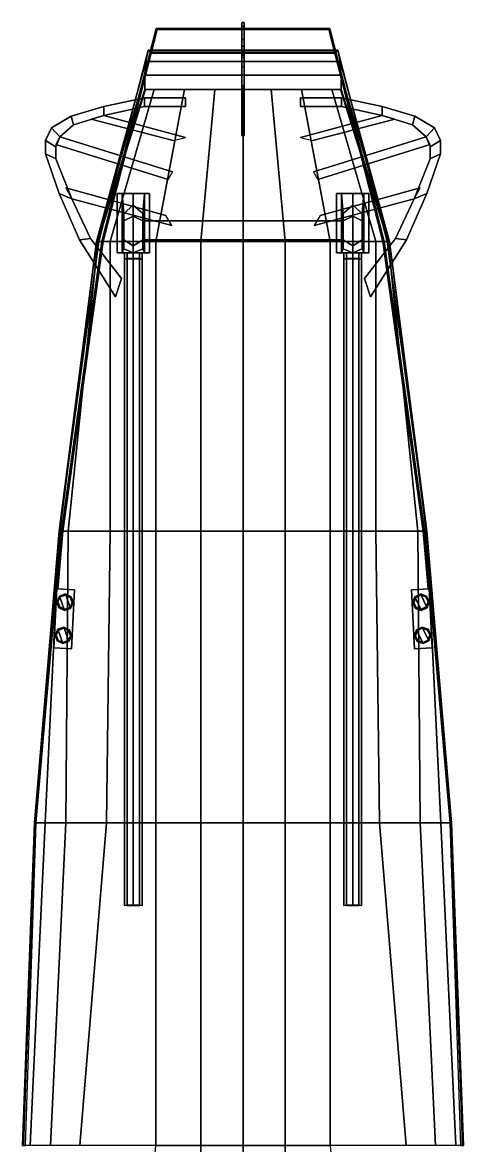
# Model space of a CAD drawing. Extents: x -4 to 4, y -37.4 to 37.8.
# Drawn here: x -3.72 to 3.72, y 18.83 to 37.79 of the extents above; entities that cross this region are included whole.
import ezdxf

# ---------------------------------------------------------------- set-up
doc = ezdxf.new("R2010")
doc.units = 0
doc.layers.get('0').update_dxf_attribs({"linetype": 'CONTINUOUS'})

msp = doc.modelspace()

# ---------------------------------------------------------------- linework, layer by layer
for points in [[(0.02, 37.73, -1.42), (-0.02, 37.73, -1.42), (-0.02, 37.79, -1.29), (0.02, 37.79, -1.29)], [(0.02, 37.79, -1.29), (-0.02, 37.79, -1.29), (-0.02, 37.67, -0.76), (0.02, 37.67, -0.76)], [(-0.02, 36.72, -0.61), (-0.02, 37.67, -0.76), (-0.02, 37.79, -1.29), (-0.02, 36.19, -0.68)], [(-0.02, 36.19, -0.68), (-0.02, 37.79, -1.29), (-0.02, 37.73, -1.42), (-0.02, 35.96, -0.9)], [(0.02, 37.67, -0.76), (0.02, 36.72, -0.61), (0.02, 36.19, -0.68), (0.02, 37.79, -1.29)], [(0.02, 37.79, -1.29), (0.02, 36.19, -0.68), (0.02, 35.96, -0.9), (0.02, 37.73, -1.42)], [(-1.463, 37.69, 2.37), (-1.565, 37.29, 1.71), (-2.38, 34.09, 1.71), (-2.38, 34.09, 2.37)], [(-1.448, 37.67, 2.37), (-1.463, 37.69, 2.37), (-2.38, 34.09, 2.37), (-2.36, 34.09, 2.37)], [(-1.55, 37.27, 1.71), (-1.448, 37.67, 2.37), (-2.36, 34.09, 2.37), (-2.36, 34.09, 1.71)], [(1.463, 37.69, 2.37), (1.565, 37.29, 1.71), (-1.565, 37.29, 1.71), (-1.463, 37.69, 2.37)], [(1.55, 37.27, 1.71), (1.448, 37.67, 2.37), (-1.448, 37.67, 2.37), (-1.55, 37.27, 1.71)], [(1.448, 37.67, 2.37), (1.463, 37.69, 2.37), (-1.463, 37.69, 2.37), (-1.448, 37.67, 2.37)], [(0.02, 37.5, -1.76), (-0.02, 37.5, -1.76), (-0.02, 37.73, -1.42), (0.02, 37.73, -1.42)], [(-0.02, 35.96, -0.9), (-0.02, 37.73, -1.42), (-0.02, 37.5, -1.76), (-0.02, 35.88, -1.16)], [(0.02, 37.67, -0.76), (-0.02, 37.67, -0.76), (-0.02, 37.39, -0.26), (0.02, 37.39, -0.26)], [(-0.02, 37.24, -0.1), (-0.02, 37.39, -0.26), (-0.02, 37.67, -0.76), (-0.02, 36.72, -0.61)], [(0.02, 37.73, -1.42), (0.02, 35.96, -0.9), (0.02, 35.88, -1.16), (0.02, 37.5, -1.76)], [(0.02, 37.39, -0.26), (0.02, 37.24, -0.1), (0.02, 36.72, -0.61), (0.02, 37.67, -0.76)], [(2.38, 34.09, 2.37), (1.463, 37.69, 2.37), (1.448, 37.67, 2.37), (2.36, 34.09, 2.37)], [(2.36, 34.09, 2.37), (1.448, 37.67, 2.37), (1.55, 37.27, 1.71), (2.36, 34.09, 1.71)], [(2.38, 34.09, 1.71), (1.565, 37.29, 1.71), (1.463, 37.69, 2.37), (2.38, 34.09, 2.37)], [(0.02, 37.26, -1.92), (-0.02, 37.26, -1.92), (-0.02, 37.5, -1.76), (0.02, 37.5, -1.76)], [(-0.02, 35.88, -1.16), (-0.02, 37.5, -1.76), (-0.02, 37.26, -1.92), (-0.02, 35.88, -1.35)], [(0.02, 37.39, -0.26), (-0.02, 37.39, -0.26), (-0.02, 37.24, -0.1), (0.02, 37.24, -0.1)], [(0.02, 37.5, -1.76), (0.02, 35.88, -1.16), (0.02, 35.88, -1.35), (0.02, 37.26, -1.92)], [(-1.6, 37.325, 1.65), (-1.64, 37.13, 1.22), (-2.47, 34.09, 1.22), (-2.43, 34.09, 1.65)], [(-1.565, 37.29, 1.71), (-1.6, 37.325, 1.65), (-2.43, 34.09, 1.65), (-2.38, 34.09, 1.71)], [(1.64, 37.13, 1.22), (-1.64, 37.13, 1.22), (-1.6, 37.325, 1.65), (1.6, 37.325, 1.65)], [(1.6, 37.325, 1.65), (-1.6, 37.325, 1.65), (-1.565, 37.29, 1.71), (1.565, 37.29, 1.71)], [(0.02, 36.68, -2.11), (-0.02, 36.68, -2.11), (-0.02, 37.26, -1.92), (0.02, 37.26, -1.92)], [(-0.02, 35.88, -1.35), (-0.02, 37.26, -1.92), (-0.02, 36.68, -2.11), (-0.02, 36.02, -1.85)], [(0.02, 37.24, -0.1), (-0.02, 37.24, -0.1), (-0.02, 37.2), (0.02, 37.2)], [(-0.02, 37.2), (-0.02, 37.24, -0.1), (-0.02, 36.72, -0.61), (-0.02, 36.72)], [(-0.02, 37.04, 0.36), (-0.02, 37.2), (-0.02, 36.72), (-0.02, 36.72, 0.36)], [(0.02, 37.2), (-0.02, 37.2), (-0.02, 37.04, 0.36), (0.02, 37.04, 0.36)], [(0.02, 37.26, -1.92), (0.02, 35.88, -1.35), (0.02, 36.02, -1.85), (0.02, 36.68, -2.11)], [(0.02, 37.24, -0.1), (0.02, 37.2), (0.02, 36.72), (0.02, 36.72, -0.61)], [(0.02, 37.2), (0.02, 37.04, 0.36), (0.02, 36.72, 0.36), (0.02, 36.72)], [(2.43, 34.09, 1.65), (1.6, 37.325, 1.65), (1.565, 37.29, 1.71), (2.38, 34.09, 1.71)], [(2.47, 34.09, 1.22), (1.64, 37.13, 1.22), (1.6, 37.325, 1.65), (2.43, 34.09, 1.65)], [(-1.64, 37.13, 1.22), (-1.655, 36.9, 0.61), (-2.47, 34.09, 0.61), (-2.47, 34.09, 1.22)], [(1.655, 36.9, 0.61), (-1.655, 36.9, 0.61), (-1.64, 37.13, 1.22), (1.64, 37.13, 1.22)], [(0.02, 37.04, 0.36), (-0.02, 37.04, 0.36), (-0.02, 36.72, 0.36), (0.02, 36.72, 0.36)], [(2.47, 34.09, 0.61), (1.655, 36.9, 0.61), (1.64, 37.13, 1.22), (2.47, 34.09, 1.22)], [(-1.655, 36.9, 0.61), (-1.655, 36.66), (-2.47, 34.09), (-2.47, 34.09, 0.61)], [(1.655, 36.66), (-1.655, 36.66), (-1.655, 36.9, 0.61), (1.655, 36.9, 0.61)], [(2.47, 34.09), (1.655, 36.66), (1.655, 36.9, 0.61), (2.47, 34.09, 0.61)], [(-1.655, 36.66), (-1.642, 36.66, -0.235), (-2.45, 34.09, -0.35), (-2.47, 34.09)], [(-1.642, 36.66, -0.235), (-1.501, 36.66, -0.389), (-2.24, 34.09, -0.58), (-2.45, 34.09, -0.35)], [(-1.501, 36.66, -0.389), (-0.985, 36.66, -0.503), (-1.47, 34.09, -0.75), (-2.24, 34.09, -0.58)], [(1.642, 36.66, -0.235), (-1.642, 36.66, -0.235), (-1.655, 36.66), (1.655, 36.66)], [(1.501, 36.66, -0.389), (-1.501, 36.66, -0.389), (-1.642, 36.66, -0.234), (1.642, 36.66, -0.235)], [(0.985, 36.66, -0.503), (-0.985, 36.66, -0.503), (-1.501, 36.66, -0.389), (1.501, 36.66, -0.389)], [(-0.985, 36.66, -0.503), (-0.476, 36.66, -0.57), (-0.71, 34.09, -0.85), (-1.47, 34.09, -0.75)], [(0.476, 36.66, -0.57), (-0.476, 36.66, -0.57), (-0.985, 36.66, -0.502), (0.985, 36.66, -0.503)], [(-0.476, 36.66, -0.57), (0, 36.66, -0.59), (0, 34.09, -0.88), (-0.71, 34.09, -0.85)], [(0, 36.66, -0.59), (0, 36.66, -0.59), (-0.476, 36.66, -0.57), (0.476, 36.66, -0.57)], [(0.02, 36.72, 0.36), (-0.02, 36.72, 0.36), (-0.02, 36.72), (0.02, 36.72)], [(0.02, 36.72), (-0.02, 36.72), (-0.02, 36.72, -0.61), (0.02, 36.72, -0.61)], [(0.02, 36.72, -0.61), (-0.02, 36.72, -0.61), (-0.02, 36.19, -0.68), (0.02, 36.19, -0.68)], [(0.02, 36.41, -2.11), (-0.02, 36.41, -2.11), (-0.02, 36.68, -2.11), (0.02, 36.68, -2.11)], [(-0.02, 36.02, -1.85), (-0.02, 36.68, -2.11), (-0.02, 36.41, -2.11), (-0.02, 36.18, -2.04)], [(0, 34.09, -0.88), (0, 36.66, -0.59), (0.476, 36.66, -0.57), (0.71, 34.09, -0.85)], [(0.02, 36.68, -2.11), (0.02, 36.02, -1.85), (0.02, 36.18, -2.04), (0.02, 36.41, -2.11)], [(0.71, 34.09, -0.85), (0.476, 36.66, -0.57), (0.985, 36.66, -0.503), (1.47, 34.09, -0.75)], [(1.47, 34.09, -0.75), (0.985, 36.66, -0.503), (1.501, 36.66, -0.389), (2.24, 34.09, -0.58)], [(2.24, 34.09, -0.58), (1.501, 36.66, -0.389), (1.642, 36.66, -0.235), (2.45, 34.09, -0.35)], [(2.45, 34.09, -0.35), (1.642, 36.66, -0.235), (1.655, 36.66), (2.47, 34.09)], [(-1.66, 36.52, 0.41), (-2.35, 36.37, 0.41), (-2.35, 36.37, 0.58), (-1.66, 36.52, 0.58)], [(-1.66, 36.37, 0.41), (-2.35, 36.22, 0.41), (-2.35, 36.37, 0.41), (-1.66, 36.52, 0.41)], [(-2.35, 36.37, 0.58), (-2.35, 36.22, 0.58), (-1.66, 36.37, 0.58), (-1.66, 36.52, 0.58)], [(-1.66, 36.52, 0.58), (-1.66, 36.37, 0.58), (-0.97, 36.37, 0.58), (-0.97, 36.52, 0.58)], [(-0.97, 36.37, 0.41), (-1.66, 36.37, 0.41), (-1.66, 36.52, 0.41), (-0.97, 36.52, 0.41)], [(-0.97, 36.52, 0.41), (-1.66, 36.52, 0.41), (-1.66, 36.52, 0.58), (-0.97, 36.52, 0.58)], [(0.02, 36.18, -2.04), (-0.02, 36.18, -2.04), (-0.02, 36.41, -2.11), (0.02, 36.41, -2.11)], [(0.97, 36.52, 0.58), (1.66, 36.52, 0.58), (1.66, 36.52, 0.41), (0.97, 36.52, 0.41)], [(0.97, 36.37, 0.58), (1.66, 36.37, 0.58), (1.66, 36.52, 0.58), (0.97, 36.52, 0.58)], [(1.66, 36.52, 0.41), (1.66, 36.37, 0.41), (0.97, 36.37, 0.41), (0.97, 36.52, 0.41)], [(2.35, 36.37, 0.41), (2.35, 36.22, 0.41), (1.66, 36.37, 0.41), (1.66, 36.52, 0.41)], [(1.66, 36.37, 0.58), (2.35, 36.22, 0.58), (2.35, 36.37, 0.58), (1.66, 36.52, 0.58)], [(1.66, 36.52, 0.58), (2.35, 36.37, 0.58), (2.35, 36.37, 0.41), (1.66, 36.52, 0.41)], [(-2.9, 36.21, 0.58), (-2.86, 36.06, 0.58), (-2.35, 36.22, 0.58), (-2.35, 36.37, 0.58)], [(-2.35, 36.22, 0.41), (-2.86, 36.06, 0.41), (-2.9, 36.21, 0.41), (-2.35, 36.37, 0.41)], [(-2.35, 36.37, 0.41), (-2.9, 36.21, 0.41), (-2.9, 36.21, 0.58), (-2.35, 36.37, 0.58)], [(-2.35, 36.22, 0.58), (-2.86, 36.06, 0.58), (-2.86, 36.06, 0.41), (-2.35, 36.22, 0.41)], [(-2.35, 36.22, 0.56), (-2.56, 36.16, 0.56), (-1.18, 35.8, 1.22), (-0.97, 35.85, 1.22)], [(-1.66, 36.37, 0.58), (-2.35, 36.22, 0.58), (-2.35, 36.22, 0.41), (-1.66, 36.37, 0.41)], [(-2.35, 36.22, 0.43), (-2.35, 36.22, 0.56), (-0.97, 35.85, 1.22), (-0.97, 35.85, 1.11)], [(-0.97, 36.37, 0.58), (-1.66, 36.37, 0.58), (-1.66, 36.37, 0.41), (-0.97, 36.37, 0.41)], [(0.97, 36.37, 0.41), (1.66, 36.37, 0.41), (1.66, 36.37, 0.58), (0.97, 36.37, 0.58)], [(1.18, 35.8, 1.22), (2.56, 36.16, 0.56), (2.35, 36.22, 0.56), (0.97, 35.85, 1.22)], [(0.97, 35.85, 1.22), (2.35, 36.22, 0.56), (2.35, 36.22, 0.43), (0.97, 35.85, 1.11)], [(1.66, 36.37, 0.41), (2.35, 36.22, 0.41), (2.35, 36.22, 0.58), (1.66, 36.37, 0.58)], [(2.35, 36.37, 0.58), (2.9, 36.21, 0.58), (2.9, 36.21, 0.41), (2.35, 36.37, 0.41)], [(2.35, 36.22, 0.58), (2.86, 36.06, 0.58), (2.9, 36.21, 0.58), (2.35, 36.37, 0.58)], [(2.9, 36.21, 0.41), (2.86, 36.06, 0.41), (2.35, 36.22, 0.41), (2.35, 36.37, 0.41)], [(2.35, 36.22, 0.41), (2.86, 36.06, 0.41), (2.86, 36.06, 0.58), (2.35, 36.22, 0.58)], [(-3.23, 36.01, 0.58), (-3.09, 35.86, 0.58), (-2.86, 36.06, 0.58), (-2.9, 36.21, 0.58)], [(-2.86, 36.06, 0.41), (-3.09, 35.86, 0.41), (-3.23, 36.01, 0.41), (-2.9, 36.21, 0.41)], [(-2.9, 36.21, 0.41), (-3.23, 36.01, 0.41), (-3.23, 36.01, 0.58), (-2.9, 36.21, 0.58)], [(-2.86, 36.06, 0.58), (-3.09, 35.86, 0.58), (-3.09, 35.86, 0.41), (-2.86, 36.06, 0.41)], [(-2.56, 36.16, 0.56), (-2.56, 36.16, 0.43), (-1.18, 35.8, 1.11), (-1.18, 35.8, 1.22)], [(0.02, 36.19, -0.68), (-0.02, 36.19, -0.68), (-0.02, 35.96, -0.9), (0.02, 35.96, -0.9)], [(0.02, 36.02, -1.85), (-0.02, 36.02, -1.85), (-0.02, 36.18, -2.04), (0.02, 36.18, -2.04)], [(1.18, 35.8, 1.11), (2.56, 36.16, 0.43), (2.56, 36.16, 0.56), (1.18, 35.8, 1.22)], [(2.86, 36.06, 0.58), (3.09, 35.86, 0.58), (3.23, 36.01, 0.58), (2.9, 36.21, 0.58)], [(3.23, 36.01, 0.41), (3.09, 35.86, 0.41), (2.86, 36.06, 0.41), (2.9, 36.21, 0.41)], [(2.86, 36.06, 0.41), (3.09, 35.86, 0.41), (3.09, 35.86, 0.58), (2.86, 36.06, 0.58)], [(2.9, 36.21, 0.58), (3.23, 36.01, 0.58), (3.23, 36.01, 0.41), (2.9, 36.21, 0.41)], [(-3.09, 35.86, 0.41), (-3.16, 35.69, 0.41), (-3.33, 35.8, 0.41), (-3.23, 36.01, 0.41)], [(-3.33, 35.8, 0.58), (-3.16, 35.69, 0.58), (-3.09, 35.86, 0.58), (-3.23, 36.01, 0.58)], [(-3.23, 36.01, 0.41), (-3.33, 35.8, 0.41), (-3.33, 35.8, 0.58), (-3.23, 36.01, 0.58)], [(-3.09, 35.86, 0.58), (-3.16, 35.69, 0.58), (-3.16, 35.69, 0.41), (-3.09, 35.86, 0.41)], [(-3.16, 35.73, 0.56), (-1.26, 35.14, 1.59), (-1.19, 35.27, 1.59), (-3.09, 35.86, 0.56)], [(-3.09, 35.86, 0.56), (-1.19, 35.27, 1.59), (-1.19, 35.27, 1.48), (-3.09, 35.86, 0.43)], [(0.02, 35.88, -1.35), (-0.02, 35.88, -1.35), (-0.02, 36.02, -1.85), (0.02, 36.02, -1.85)], [(0.02, 35.96, -0.9), (-0.02, 35.96, -0.9), (-0.02, 35.88, -1.16), (0.02, 35.88, -1.16)], [(0.02, 35.88, -1.16), (-0.02, 35.88, -1.16), (-0.02, 35.88, -1.35), (0.02, 35.88, -1.35)], [(1.26, 35.14, 1.59), (3.16, 35.73, 0.56), (3.09, 35.86, 0.56), (1.19, 35.27, 1.59)], [(1.19, 35.27, 1.59), (3.09, 35.86, 0.56), (3.09, 35.86, 0.43), (1.19, 35.27, 1.48)], [(3.33, 35.8, 0.41), (3.16, 35.69, 0.41), (3.09, 35.86, 0.41), (3.23, 36.01, 0.41)], [(3.09, 35.86, 0.58), (3.16, 35.69, 0.58), (3.33, 35.8, 0.58), (3.23, 36.01, 0.58)], [(3.09, 35.86, 0.41), (3.16, 35.69, 0.41), (3.16, 35.69, 0.58), (3.09, 35.86, 0.58)], [(3.23, 36.01, 0.58), (3.33, 35.8, 0.58), (3.33, 35.8, 0.41), (3.23, 36.01, 0.41)], [(-3.33, 35.8, 0.41), (-3.33, 35.57, 0.41), (-3.33, 35.57, 0.58), (-3.33, 35.8, 0.58)], [(-3.33, 35.57, 0.58), (-3.16, 35.49, 0.58), (-3.16, 35.69, 0.58), (-3.33, 35.8, 0.58)], [(-3.16, 35.69, 0.41), (-3.16, 35.49, 0.41), (-3.33, 35.57, 0.41), (-3.33, 35.8, 0.41)], [(-3.16, 35.73, 0.43), (-1.26, 35.14, 1.48), (-1.26, 35.14, 1.59), (-3.16, 35.73, 0.56)], [(-3.16, 35.69, 0.58), (-3.16, 35.49, 0.58), (-3.16, 35.49, 0.41), (-3.16, 35.69, 0.41)], [(1.26, 35.14, 1.48), (3.16, 35.73, 0.43), (3.16, 35.73, 0.56), (1.26, 35.14, 1.59)], [(3.16, 35.69, 0.58), (3.16, 35.49, 0.58), (3.33, 35.57, 0.58), (3.33, 35.8, 0.58)], [(3.33, 35.57, 0.41), (3.16, 35.49, 0.41), (3.16, 35.69, 0.41), (3.33, 35.8, 0.41)], [(3.16, 35.69, 0.41), (3.16, 35.49, 0.41), (3.16, 35.49, 0.58), (3.16, 35.69, 0.58)], [(3.33, 35.8, 0.58), (3.33, 35.57, 0.58), (3.33, 35.57, 0.41), (3.33, 35.8, 0.41)], [(-3.16, 35.49, 0.41), (-2.89, 34.81, 0.41), (-3.1, 34.9, 0.41), (-3.33, 35.57, 0.41)], [(-3.1, 34.9, 0.58), (-2.89, 34.81, 0.58), (-3.16, 35.49, 0.58), (-3.33, 35.57, 0.58)], [(-3.33, 35.57, 0.41), (-3.1, 34.9, 0.41), (-3.1, 34.9, 0.58), (-3.33, 35.57, 0.58)], [(-3.16, 35.49, 0.58), (-2.89, 34.81, 0.58), (-2.89, 34.81, 0.41), (-3.16, 35.49, 0.41)], [(3.1, 34.9, 0.41), (2.89, 34.81, 0.41), (3.16, 35.49, 0.41), (3.33, 35.57, 0.41)], [(3.16, 35.49, 0.58), (2.89, 34.81, 0.58), (3.1, 34.9, 0.58), (3.33, 35.57, 0.58)], [(3.16, 35.49, 0.41), (2.89, 34.81, 0.41), (2.89, 34.81, 0.58), (3.16, 35.49, 0.58)], [(3.33, 35.57, 0.58), (3.1, 34.9, 0.58), (3.1, 34.9, 0.41), (3.33, 35.57, 0.41)], [(-3.1, 34.9, 0.41), (-2.76, 34.12, 0.41), (-2.76, 34.12, 0.58), (-3.1, 34.9, 0.58)], [(-2.76, 34.12, 0.58), (-2.57, 34.14, 0.58), (-2.89, 34.81, 0.58), (-3.1, 34.9, 0.58)], [(-2.89, 34.81, 0.41), (-2.57, 34.14, 0.41), (-2.76, 34.12, 0.41), (-3.1, 34.9, 0.41)], [(-2.89, 34.81, 0.56), (-1.2, 34.36, 1.32), (-1.3, 34.53, 1.32), (-2.99, 35, 0.56)], [(-2.99, 35, 0.56), (-1.3, 34.53, 1.32), (-1.3, 34.53, 1.21), (-2.99, 35, 0.43)], [(-2.041, 34.9, -1.659), (-2.12, 34.9, -1.85), (-2.12, 33.9, -1.85), (-2.041, 33.9, -1.659)], [(-2.12, 34.9, -1.85), (-2.041, 34.9, -2.041), (-2.041, 33.9, -2.041), (-2.12, 33.9, -1.85)], [(-1.85, 34.9, -1.58), (-2.041, 34.9, -1.659), (-2.01, 34.567, -1.646), (-1.85, 34.707, -1.58)], [(-2.041, 34.9, -2.041), (-1.85, 34.9, -2.12), (-1.85, 33.9, -2.12), (-2.041, 33.9, -2.041)], [(-2.01, 34.567, -1.646), (-2.041, 34.9, -1.659), (-2.041, 33.9, -1.659), (-2.01, 33.971, -1.646)], [(-1.659, 34.9, -1.659), (-1.85, 34.9, -1.58), (-1.85, 34.707, -1.58), (-1.69, 34.567, -1.646)], [(-1.85, 34.9, -2.12), (-1.659, 34.9, -2.041), (-1.659, 33.9, -2.041), (-1.85, 33.9, -2.12)], [(-1.659, 34.9, -1.659), (-1.69, 34.567, -1.646), (-1.69, 33.971, -1.646), (-1.659, 33.9, -1.659)], [(-1.58, 34.9, -1.85), (-1.659, 34.9, -1.659), (-1.659, 33.9, -1.659), (-1.58, 33.9, -1.85)], [(-1.659, 34.9, -2.041), (-1.58, 34.9, -1.85), (-1.58, 33.9, -1.85), (-1.659, 33.9, -2.041)], [(1.2, 34.36, 1.32), (2.89, 34.81, 0.56), (2.99, 35, 0.56), (1.3, 34.53, 1.32)], [(1.3, 34.53, 1.32), (2.99, 35, 0.56), (2.99, 35, 0.43), (1.3, 34.53, 1.21)], [(1.659, 34.9, -1.659), (1.58, 34.9, -1.85), (1.58, 33.9, -1.85), (1.659, 33.9, -1.659)], [(1.58, 34.9, -1.85), (1.659, 34.9, -2.041), (1.659, 33.9, -2.041), (1.58, 33.9, -1.85)], [(1.69, 34.567, -1.646), (1.659, 34.9, -1.659), (1.659, 33.9, -1.659), (1.69, 33.971, -1.646)], [(1.659, 34.9, -2.041), (1.85, 34.9, -2.12), (1.85, 33.9, -2.12), (1.659, 33.9, -2.041)], [(1.85, 34.9, -1.58), (1.659, 34.9, -1.659), (1.69, 34.567, -1.646), (1.85, 34.707, -1.58)], [(1.85, 34.9, -2.12), (2.041, 34.9, -2.041), (2.041, 33.9, -2.041), (1.85, 33.9, -2.12)], [(2.041, 34.9, -1.659), (1.85, 34.9, -1.58), (1.85, 34.707, -1.58), (2.01, 34.567, -1.646)], [(2.041, 34.9, -1.659), (2.01, 34.567, -1.646), (2.01, 33.971, -1.646), (2.041, 33.9, -1.659)], [(2.12, 34.9, -1.85), (2.041, 34.9, -1.659), (2.041, 33.9, -1.659), (2.12, 33.9, -1.85)], [(2.041, 34.9, -2.041), (2.12, 34.9, -1.85), (2.12, 33.9, -1.85), (2.041, 33.9, -2.041)], [(2.89, 34.81, 0.58), (2.57, 34.14, 0.58), (2.76, 34.12, 0.58), (3.1, 34.9, 0.58)], [(2.76, 34.12, 0.41), (2.57, 34.14, 0.41), (2.89, 34.81, 0.41), (3.1, 34.9, 0.41)], [(3.1, 34.9, 0.58), (2.76, 34.12, 0.58), (2.76, 34.12, 0.41), (3.1, 34.9, 0.41)], [(-2.89, 34.81, 0.58), (-2.57, 34.14, 0.58), (-2.57, 34.14, 0.41), (-2.89, 34.81, 0.41)], [(-2.89, 34.81, 0.43), (-1.2, 34.36, 1.21), (-1.2, 34.36, 1.32), (-2.89, 34.81, 0.56)], [(-1.85, 34.52, -1.37), (-1.85, 34.707, -1.58), (-2.01, 34.567, -1.646), (-2.01, 34.44, -1.41)], [(-1.69, 34.44, -1.41), (-1.69, 34.567, -1.646), (-1.85, 34.707, -1.58), (-1.85, 34.52, -1.37)], [(1.2, 34.36, 1.21), (2.89, 34.81, 0.43), (2.89, 34.81, 0.56), (1.2, 34.36, 1.32)], [(1.85, 34.52, -1.37), (1.85, 34.707, -1.58), (1.69, 34.567, -1.646), (1.69, 34.44, -1.41)], [(2.01, 34.44, -1.41), (2.01, 34.567, -1.646), (1.85, 34.707, -1.58), (1.85, 34.52, -1.37)], [(2.89, 34.81, 0.41), (2.57, 34.14, 0.41), (2.57, 34.14, 0.58), (2.89, 34.81, 0.58)], [(-2.01, 33.971, -1.646), (-2.01, 34.12, -1.41), (-2.01, 34.44, -1.41), (-2.01, 34.567, -1.646)], [(-1.85, 34.52, -0.52), (-1.85, 34.52, -1.37), (-2.01, 34.44, -1.41), (-2.01, 34.44, -0.55)], [(-1.69, 34.44, -0.53), (-1.69, 34.44, -1.41), (-1.85, 34.52, -1.37), (-1.85, 34.52, -0.52)], [(-1.69, 34.12, -1.59), (-1.69, 33.971, -1.646), (-1.69, 34.567, -1.646), (-1.69, 34.44, -1.59)], [(-1.69, 34.44, -1.41), (-1.69, 34.44, -1.59), (-1.69, 34.567, -1.646), (-1.69, 34.44, -1.41)], [(1.69, 33.971, -1.646), (1.69, 34.12, -1.59), (1.69, 34.44, -1.59), (1.69, 34.567, -1.646)], [(1.69, 34.44, -1.59), (1.69, 34.44, -1.41), (1.69, 34.44, -1.41), (1.69, 34.567, -1.646)], [(1.85, 34.52, -0.52), (1.85, 34.52, -1.37), (1.69, 34.44, -1.41), (1.69, 34.44, -0.55)], [(2.01, 34.44, -0.53), (2.01, 34.44, -1.41), (1.85, 34.52, -1.37), (1.85, 34.52, -0.52)], [(2.01, 34.12, -1.41), (2.01, 33.971, -1.646), (2.01, 34.567, -1.646), (2.01, 34.44, -1.41)], [(-2.01, 34.12, -1.41), (-2.01, 34.12, -0.55), (-2.01, 34.44, -0.55), (-2.01, 34.44, -1.41)], [(-1.69, 34.12, -0.55), (-1.69, 34.12, -1.41), (-1.69, 34.44, -1.41), (-1.69, 34.44, -0.53)], [(0, 34.44, -0.32), (-1.69, 34.44, -1.41), (-1.69, 34.12, -1.41), (0, 34.12, -0.32)], [(0, 34.44, -0.5), (-1.69, 34.44, -1.59), (-1.69, 34.44, -1.41), (0, 34.44, -0.32)], [(0, 34.12, -0.5), (-1.69, 34.12, -1.59), (-1.69, 34.44, -1.59), (0, 34.44, -0.5)], [(0, 34.44, -0.5), (1.69, 34.44, -1.59), (1.69, 34.12, -1.59), (0, 34.12, -0.5)], [(0, 34.12, -0.32), (1.69, 34.12, -1.41), (1.69, 34.44, -1.41), (0, 34.44, -0.32)], [(0, 34.44, -0.32), (1.69, 34.44, -1.41), (1.69, 34.44, -1.59), (0, 34.44, -0.5)], [(1.69, 34.12, -1.41), (1.69, 34.12, -0.55), (1.69, 34.44, -0.55), (1.69, 34.44, -1.41)], [(2.01, 34.12, -0.55), (2.01, 34.12, -1.41), (2.01, 34.44, -1.41), (2.01, 34.44, -0.53)], [(-2.57, 34.14, 0.41), (-2.05, 33.47, 0.41), (-2.15, 33.16, 0.41), (-2.76, 34.12, 0.41)], [(-2.15, 33.16, 0.58), (-2.05, 33.47, 0.58), (-2.57, 34.14, 0.58), (-2.76, 34.12, 0.58)], [(-2.57, 34.14, 0.58), (-2.05, 33.47, 0.58), (-2.05, 33.47, 0.41), (-2.57, 34.14, 0.41)], [(2.57, 34.14, 0.41), (2.05, 33.47, 0.41), (2.05, 33.47, 0.58), (2.57, 34.14, 0.58)], [(2.15, 33.16, 0.41), (2.05, 33.47, 0.41), (2.57, 34.14, 0.41), (2.76, 34.12, 0.41)], [(2.57, 34.14, 0.58), (2.05, 33.47, 0.58), (2.15, 33.16, 0.58), (2.76, 34.12, 0.58)], [(-2.47, 34.09, 0.61), (-3.09, 29.2, 0.61), (-3.1, 29.2, 1.22), (-2.47, 34.09, 1.22)], [(-2.47, 34.09), (-3.1, 29.2), (-3.09, 29.2, 0.61), (-2.47, 34.09, 0.61)], [(-2.47, 34.09, 1.22), (-3.1, 29.2, 1.22), (-3.1, 29.2, 1.65), (-2.43, 34.09, 1.65)], [(-2.43, 34.09, 1.65), (-3.1, 29.2, 1.65), (-3.06, 29.2, 1.71), (-2.38, 34.09, 1.71)], [(-2.45, 34.09, -0.35), (-2.95, 29.2, -0.59), (-3.1, 29.2), (-2.47, 34.09)], [(-2.38, 34.09, 2.37), (-2.38, 34.09, 1.71), (-3.06, 29.2, 1.71), (-3.06, 29.2, 2.37)], [(-2.36, 34.09, 2.37), (-2.38, 34.09, 2.37), (-3.06, 29.2, 2.37), (-3.04, 29.2, 2.37)], [(-2.36, 34.09, 1.71), (-2.36, 34.09, 2.37), (-3.04, 29.2, 2.37), (-3.04, 29.2, 1.71)], [(-2.24, 34.09, -0.58), (-2.24, 29.2, -0.97), (-2.95, 29.2, -0.59), (-2.45, 34.09, -0.35)], [(-2.76, 34.12, 0.41), (-2.15, 33.16, 0.41), (-2.15, 33.16, 0.58), (-2.76, 34.12, 0.58)], [(-1.47, 34.09, -0.75), (-1.47, 29.2, -1.19), (-2.24, 29.2, -0.97), (-2.24, 34.09, -0.58)], [(-1.85, 33.9, -1.58), (-2.01, 33.971, -1.646), (-2.041, 33.9, -1.659), (-1.85, 33.9, -1.58)], [(-2.01, 34.12, -0.55), (-2.01, 34.12, -1.41), (-1.85, 34.02, -1.37), (-1.85, 34.02, -0.55)], [(-2.01, 34.12, -1.41), (-2.01, 33.971, -1.646), (-1.85, 33.9, -1.58), (-1.85, 34.02, -1.37)], [(-1.85, 34.02, -0.55), (-1.85, 34.02, -1.37), (-1.69, 34.12, -1.41), (-1.69, 34.12, -0.55)], [(-1.85, 34.02, -1.37), (-1.85, 33.9, -1.58), (-1.69, 33.971, -1.646), (-1.69, 34.12, -1.41)], [(-1.69, 33.971, -1.646), (-1.85, 33.9, -1.58), (-1.85, 33.9, -1.58), (-1.659, 33.9, -1.659)], [(-1.69, 34.12, -1.41), (-1.69, 33.971, -1.646), (-1.69, 34.12, -1.59), (-1.69, 34.12, -1.41)], [(0, 34.12, -0.32), (-1.69, 34.12, -1.41), (-1.69, 34.12, -1.59), (0, 34.12, -0.5)], [(-0.71, 34.09, -0.85), (-0.71, 29.2, -1.32), (-1.47, 29.2, -1.19), (-1.47, 34.09, -0.75)], [(0, 34.09, -0.88), (0, 29.2, -1.43), (-0.71, 29.2, -1.32), (-0.71, 34.09, -0.85)], [(0, 34.12, -0.5), (1.69, 34.12, -1.59), (1.69, 34.12, -1.41), (0, 34.12, -0.32)], [(0.71, 29.2, -1.32), (0, 29.2, -1.43), (0, 34.09, -0.88), (0.71, 34.09, -0.85)], [(1.47, 29.2, -1.19), (0.71, 29.2, -1.32), (0.71, 34.09, -0.85), (1.47, 34.09, -0.75)], [(2.24, 29.2, -0.97), (1.47, 29.2, -1.19), (1.47, 34.09, -0.75), (2.24, 34.09, -0.58)], [(1.85, 33.9, -1.58), (1.69, 33.971, -1.646), (1.659, 33.9, -1.659), (1.85, 33.9, -1.58)], [(1.69, 33.971, -1.646), (1.69, 34.12, -1.41), (1.69, 34.12, -1.41), (1.69, 34.12, -1.59)], [(1.69, 34.12, -0.55), (1.69, 34.12, -1.41), (1.85, 34.02, -1.37), (1.85, 34.02, -0.55)], [(1.69, 34.12, -1.41), (1.69, 33.971, -1.646), (1.85, 33.9, -1.58), (1.85, 34.02, -1.37)], [(1.85, 34.02, -1.37), (1.85, 33.9, -1.58), (2.01, 33.971, -1.646), (2.01, 34.12, -1.41)], [(1.85, 34.02, -0.55), (1.85, 34.02, -1.37), (2.01, 34.12, -1.41), (2.01, 34.12, -0.55)], [(2.01, 33.971, -1.646), (1.85, 33.9, -1.58), (1.85, 33.9, -1.58), (2.041, 33.9, -1.659)], [(2.76, 34.12, 0.58), (2.15, 33.16, 0.58), (2.15, 33.16, 0.41), (2.76, 34.12, 0.41)], [(2.95, 29.2, -0.59), (2.24, 29.2, -0.97), (2.24, 34.09, -0.58), (2.45, 34.09, -0.35)], [(3.06, 29.2, 2.37), (2.38, 34.09, 2.37), (2.36, 34.09, 2.37), (3.04, 29.2, 2.37)], [(3.04, 29.2, 2.37), (2.36, 34.09, 2.37), (2.36, 34.09, 1.71), (3.04, 29.2, 1.71)], [(3.06, 29.2, 1.71), (3.1, 29.2, 1.65), (2.43, 34.09, 1.65), (2.38, 34.09, 1.71)], [(3.06, 29.2, 1.71), (2.38, 34.09, 1.71), (2.38, 34.09, 2.37), (3.06, 29.2, 2.37)], [(3.1, 29.2, 1.65), (3.1, 29.2, 1.22), (2.47, 34.09, 1.22), (2.43, 34.09, 1.65)], [(3.1, 29.2), (2.95, 29.2, -0.59), (2.45, 34.09, -0.35), (2.47, 34.09)], [(3.1, 29.2, 1.22), (3.09, 29.2, 0.61), (2.47, 34.09, 0.61), (2.47, 34.09, 1.22)], [(3.09, 29.2, 0.61), (3.1, 29.2), (2.47, 34.09), (2.47, 34.09, 0.61)], [(-2.041, 33.9, -1.659), (-2.12, 33.9, -1.85), (-2, 33.9, -1.85), (-1.956, 33.9, -1.744)], [(-2.12, 33.9, -1.85), (-2.041, 33.9, -2.041), (-1.956, 33.9, -1.956), (-2, 33.9, -1.85)], [(-1.85, 33.9, -1.58), (-2.041, 33.9, -1.659), (-1.956, 33.9, -1.744), (-1.85, 33.9, -1.7)], [(-2.041, 33.9, -2.041), (-1.85, 33.9, -2.12), (-1.85, 33.9, -2), (-1.956, 33.9, -1.956)], [(-1.956, 33.9, -1.744), (-2, 33.9, -1.85), (-2, 33.8, -1.85), (-1.956, 33.803, -1.744)], [(-2, 33.9, -1.85), (-1.956, 33.9, -1.956), (-1.956, 33.797, -1.956), (-2, 33.8, -1.85)], [(-1.956, 33.803, -1.744), (-2, 33.8, -1.85), (-2, 22.885, -1.278), (-1.956, 22.891, -1.172)], [(-2, 33.8, -1.85), (-1.956, 33.797, -1.956), (-1.956, 22.879, -1.384), (-2, 22.885, -1.278)], [(-1.85, 33.9, -1.7), (-1.956, 33.9, -1.744), (-1.956, 33.803, -1.744), (-1.85, 33.804, -1.7)], [(-1.956, 33.9, -1.956), (-1.85, 33.9, -2), (-1.85, 33.796, -2), (-1.956, 33.797, -1.956)], [(-1.85, 33.804, -1.7), (-1.956, 33.803, -1.744), (-1.956, 22.891, -1.172), (-1.85, 22.893, -1.128)], [(-1.956, 33.797, -1.956), (-1.85, 33.796, -2), (-1.85, 22.877, -1.428), (-1.956, 22.879, -1.384)], [(-1.744, 33.9, -1.744), (-1.85, 33.9, -1.7), (-1.85, 33.804, -1.7), (-1.744, 33.803, -1.744)], [(-1.85, 33.9, -2), (-1.744, 33.9, -1.956), (-1.744, 33.797, -1.956), (-1.85, 33.796, -2)], [(-1.85, 33.9, -2.12), (-1.659, 33.9, -2.041), (-1.744, 33.9, -1.956), (-1.85, 33.9, -2)], [(-1.659, 33.9, -1.659), (-1.85, 33.9, -1.58), (-1.85, 33.9, -1.7), (-1.744, 33.9, -1.744)], [(-1.744, 33.803, -1.744), (-1.85, 33.804, -1.7), (-1.85, 22.893, -1.128), (-1.744, 22.891, -1.172)], [(-1.85, 33.796, -2), (-1.744, 33.797, -1.956), (-1.744, 22.879, -1.384), (-1.85, 22.877, -1.428)], [(-1.7, 33.9, -1.85), (-1.744, 33.9, -1.744), (-1.744, 33.803, -1.744), (-1.7, 33.8, -1.85)], [(-1.744, 33.9, -1.956), (-1.7, 33.9, -1.85), (-1.7, 33.8, -1.85), (-1.744, 33.797, -1.956)], [(-1.659, 33.9, -2.041), (-1.58, 33.9, -1.85), (-1.7, 33.9, -1.85), (-1.744, 33.9, -1.956)], [(-1.58, 33.9, -1.85), (-1.659, 33.9, -1.659), (-1.744, 33.9, -1.744), (-1.7, 33.9, -1.85)], [(-1.7, 33.8, -1.85), (-1.744, 33.803, -1.744), (-1.744, 22.891, -1.172), (-1.7, 22.885, -1.278)], [(-1.744, 33.797, -1.956), (-1.7, 33.8, -1.85), (-1.7, 22.885, -1.278), (-1.744, 22.879, -1.384)], [(1.659, 33.9, -1.659), (1.58, 33.9, -1.85), (1.7, 33.9, -1.85), (1.744, 33.9, -1.744)], [(1.58, 33.9, -1.85), (1.659, 33.9, -2.041), (1.744, 33.9, -1.956), (1.7, 33.9, -1.85)], [(1.85, 33.9, -1.58), (1.659, 33.9, -1.659), (1.744, 33.9, -1.744), (1.85, 33.9, -1.7)], [(1.659, 33.9, -2.041), (1.85, 33.9, -2.12), (1.85, 33.9, -2), (1.744, 33.9, -1.956)], [(1.744, 33.9, -1.744), (1.7, 33.9, -1.85), (1.7, 33.8, -1.85), (1.744, 33.803, -1.744)], [(1.7, 33.9, -1.85), (1.744, 33.9, -1.956), (1.744, 33.797, -1.956), (1.7, 33.8, -1.85)], [(1.744, 33.803, -1.744), (1.7, 33.8, -1.85), (1.7, 22.885, -1.278), (1.744, 22.891, -1.172)], [(1.7, 33.8, -1.85), (1.744, 33.797, -1.956), (1.744, 22.879, -1.384), (1.7, 22.885, -1.278)], [(1.85, 33.9, -1.7), (1.744, 33.9, -1.744), (1.744, 33.803, -1.744), (1.85, 33.804, -1.7)], [(1.744, 33.9, -1.956), (1.85, 33.9, -2), (1.85, 33.796, -2), (1.744, 33.797, -1.956)], [(1.85, 33.804, -1.7), (1.744, 33.803, -1.744), (1.744, 22.891, -1.172), (1.85, 22.893, -1.128)], [(1.744, 33.797, -1.956), (1.85, 33.796, -2), (1.85, 22.877, -1.428), (1.744, 22.879, -1.384)], [(1.956, 33.9, -1.744), (1.85, 33.9, -1.7), (1.85, 33.804, -1.7), (1.956, 33.803, -1.744)], [(1.85, 33.9, -2), (1.956, 33.9, -1.956), (1.956, 33.797, -1.956), (1.85, 33.796, -2)], [(1.85, 33.9, -2.12), (2.041, 33.9, -2.041), (1.956, 33.9, -1.956), (1.85, 33.9, -2)], [(2.041, 33.9, -1.659), (1.85, 33.9, -1.58), (1.85, 33.9, -1.7), (1.956, 33.9, -1.744)], [(1.956, 33.803, -1.744), (1.85, 33.804, -1.7), (1.85, 22.893, -1.128), (1.956, 22.891, -1.172)], [(1.85, 33.796, -2), (1.956, 33.797, -1.956), (1.956, 22.879, -1.384), (1.85, 22.877, -1.428)], [(2, 33.9, -1.85), (1.956, 33.9, -1.744), (1.956, 33.803, -1.744), (2, 33.8, -1.85)], [(1.956, 33.9, -1.956), (2, 33.9, -1.85), (2, 33.8, -1.85), (1.956, 33.797, -1.956)], [(2.041, 33.9, -2.041), (2.12, 33.9, -1.85), (2, 33.9, -1.85), (1.956, 33.9, -1.956)], [(2.12, 33.9, -1.85), (2.041, 33.9, -1.659), (1.956, 33.9, -1.744), (2, 33.9, -1.85)], [(2, 33.8, -1.85), (1.956, 33.803, -1.744), (1.956, 22.891, -1.172), (2, 22.885, -1.278)], [(1.956, 33.797, -1.956), (2, 33.8, -1.85), (2, 22.885, -1.278), (1.956, 22.879, -1.384)], [(-3.1, 29.2, 1.65), (-3.1, 29.2, 1.22), (-3.52, 24.28, 1.22), (-3.52, 24.28, 1.65)], [(-3.06, 29.2, 1.71), (-3.1, 29.2, 1.65), (-3.52, 24.28, 1.65), (-3.49, 24.28, 1.71)], [(-3.1, 29.2, 1.22), (-3.09, 29.2, 0.61), (-3.51, 24.28, 0.61), (-3.52, 24.28, 1.22)], [(-3.09, 29.2, 0.61), (-3.1, 29.2), (-3.5, 24.28), (-3.51, 24.28, 0.61)], [(-3.1, 29.2), (-3.1, 29.2), (-3.34, 24.28, -0.61), (-3.5, 24.28)], [(-3.1, 29.2), (-2.95, 29.2, -0.59), (-2.99, 24.28, -0.97), (-3.34, 24.28, -0.61)], [(-3.06, 29.2, 2.37), (-3.06, 29.2, 1.71), (-3.145, 28.23, 1.71), (-3.111, 28.62, 2.37)], [(-3.04, 29.2, 1.71), (-3.04, 29.2, 2.37), (-3.091, 28.62, 2.37), (-3.125, 28.23, 1.71)], [(-3.04, 29.2, 2.37), (-3.06, 29.2, 2.37), (-3.111, 28.62, 2.37), (-3.091, 28.62, 2.37)], [(-2.95, 29.2, -0.59), (-2.24, 29.2, -0.97), (-2.3, 24.28, -1.36), (-2.99, 24.28, -0.97)], [(-2.24, 29.2, -0.97), (-1.47, 29.2, -1.19), (-1.47, 24.28, -1.64), (-2.3, 24.28, -1.36)], [(-1.47, 29.2, -1.19), (-0.71, 29.2, -1.32), (-0.71, 24.28, -1.81), (-1.47, 24.28, -1.64)], [(-0.71, 29.2, -1.32), (0, 29.2, -1.43), (0, 24.28, -1.95), (-0.71, 24.28, -1.81)], [(0, 24.28, -1.95), (0, 29.2, -1.43), (0.71, 29.2, -1.32), (0.71, 24.28, -1.81)], [(0.71, 24.28, -1.81), (0.71, 29.2, -1.32), (1.47, 29.2, -1.19), (1.47, 24.28, -1.64)], [(1.47, 24.28, -1.64), (1.47, 29.2, -1.19), (2.24, 29.2, -0.97), (2.3, 24.28, -1.36)], [(2.3, 24.28, -1.36), (2.24, 29.2, -0.97), (2.95, 29.2, -0.59), (2.99, 24.28, -0.97)], [(2.99, 24.28, -0.97), (2.95, 29.2, -0.59), (3.1, 29.2), (3.34, 24.28, -0.61)], [(3.111, 28.62, 2.37), (3.06, 29.2, 2.37), (3.04, 29.2, 2.37), (3.091, 28.62, 2.37)], [(3.091, 28.62, 2.37), (3.04, 29.2, 2.37), (3.04, 29.2, 1.71), (3.125, 28.23, 1.71)], [(3.52, 24.28, 1.65), (3.1, 29.2, 1.65), (3.06, 29.2, 1.71), (3.49, 24.28, 1.71)], [(3.145, 28.23, 1.71), (3.06, 29.2, 1.71), (3.06, 29.2, 2.37), (3.111, 28.62, 2.37)], [(3.5, 24.28), (3.1, 29.2), (3.09, 29.2, 0.61), (3.51, 24.28, 0.61)], [(3.51, 24.28, 0.61), (3.09, 29.2, 0.61), (3.1, 29.2, 1.22), (3.52, 24.28, 1.22)], [(3.52, 24.28, 1.22), (3.1, 29.2, 1.22), (3.1, 29.2, 1.65), (3.52, 24.28, 1.65)], [(3.34, 24.28, -0.61), (3.1, 29.2), (3.1, 29.2), (3.5, 24.28)], [(-3.091, 28.62, 2.37), (-3.111, 28.62, 2.37), (-3.145, 28.23, 1.71), (-3.125, 28.23, 1.71)], [(3.145, 28.23, 1.71), (3.111, 28.62, 2.37), (3.091, 28.62, 2.37), (3.125, 28.23, 1.71)], [(-3.14, 28.23, 1.71), (-3.192, 27.231, 1.71), (-3.192, 27.231, 1.83), (-3.14, 28.23, 1.83)], [(-2.84, 28.214, 1.71), (-2.893, 27.216, 1.71), (-3.192, 27.231, 1.71), (-3.14, 28.23, 1.71)], [(-3.14, 28.23, 1.83), (-3.192, 27.231, 1.83), (-2.893, 27.216, 1.83), (-2.84, 28.214, 1.83)], [(-3.009, 27.863, 2.24), (-3.095, 28.106, 2.24), (-3.142, 28.01, 2.24), (-3.106, 27.909, 2.24)], [(-3.095, 28.106, 2.2), (-3.142, 28.01, 2.2), (-3.142, 28.01, 2.24), (-3.095, 28.106, 2.24)], [(-2.84, 28.214, 1.83), (-2.84, 28.214, 1.71), (-3.14, 28.23, 1.71), (-3.14, 28.23, 1.83)], [(-3.082, 28.092, 1.83), (-3.122, 28.009, 1.83), (-3.122, 28.009, 2.2), (-3.082, 28.092, 2.2)], [(-2.908, 27.898, 2.24), (-2.994, 28.142, 2.24), (-3.095, 28.106, 2.24), (-3.009, 27.863, 2.24)], [(-2.994, 28.142, 2.2), (-3.095, 28.106, 2.2), (-3.095, 28.106, 2.24), (-2.994, 28.142, 2.24)], [(-2.995, 28.122, 1.83), (-3.082, 28.092, 1.83), (-3.082, 28.092, 2.2), (-2.995, 28.122, 2.2)], [(-2.913, 28.083, 1.83), (-2.995, 28.122, 1.83), (-2.995, 28.122, 2.2), (-2.913, 28.083, 2.2)], [(-2.862, 27.995, 2.24), (-2.898, 28.096, 2.24), (-2.994, 28.142, 2.24), (-2.908, 27.898, 2.24)], [(-2.898, 28.096, 2.2), (-2.994, 28.142, 2.2), (-2.994, 28.142, 2.24), (-2.898, 28.096, 2.24)], [(-2.882, 27.996, 1.83), (-2.913, 28.083, 1.83), (-2.913, 28.083, 2.2), (-2.882, 27.996, 2.2)], [(-2.862, 27.995, 2.2), (-2.898, 28.096, 2.2), (-2.898, 28.096, 2.24), (-2.862, 27.995, 2.24)], [(-2.893, 27.216, 1.83), (-2.893, 27.216, 1.71), (-2.84, 28.214, 1.71), (-2.84, 28.214, 1.83)], [(2.84, 28.214, 1.83), (2.893, 27.216, 1.83), (3.192, 27.231, 1.83), (3.14, 28.23, 1.83)], [(3.14, 28.23, 1.71), (3.192, 27.231, 1.71), (2.893, 27.216, 1.71), (2.84, 28.214, 1.71)], [(3.14, 28.23, 1.83), (3.14, 28.23, 1.71), (2.84, 28.214, 1.71), (2.84, 28.214, 1.83)], [(2.84, 28.214, 1.71), (2.893, 27.216, 1.71), (2.893, 27.216, 1.83), (2.84, 28.214, 1.83)], [(2.898, 28.096, 2.2), (2.862, 27.995, 2.2), (2.862, 27.995, 2.24), (2.898, 28.096, 2.24)], [(3.009, 27.863, 2.24), (2.898, 28.096, 2.24), (2.862, 27.995, 2.24), (2.908, 27.898, 2.24)], [(2.913, 28.083, 1.83), (2.882, 27.996, 1.83), (2.882, 27.996, 2.2), (2.913, 28.083, 2.2)], [(2.994, 28.142, 2.2), (2.898, 28.096, 2.2), (2.898, 28.096, 2.24), (2.994, 28.142, 2.24)], [(3.106, 27.909, 2.24), (2.994, 28.142, 2.24), (2.898, 28.096, 2.24), (3.009, 27.863, 2.24)], [(2.995, 28.122, 1.83), (2.913, 28.083, 1.83), (2.913, 28.083, 2.2), (2.995, 28.122, 2.2)], [(3.095, 28.106, 2.2), (2.994, 28.142, 2.2), (2.994, 28.142, 2.24), (3.095, 28.106, 2.24)], [(3.142, 28.01, 2.24), (3.095, 28.106, 2.24), (2.994, 28.142, 2.24), (3.106, 27.909, 2.24)], [(3.082, 28.092, 1.83), (2.995, 28.122, 1.83), (2.995, 28.122, 2.2), (3.082, 28.092, 2.2)], [(3.122, 28.009, 1.83), (3.082, 28.092, 1.83), (3.082, 28.092, 2.2), (3.122, 28.009, 2.2)], [(3.142, 28.01, 2.2), (3.095, 28.106, 2.2), (3.095, 28.106, 2.24), (3.142, 28.01, 2.24)], [(3.192, 27.231, 1.83), (3.192, 27.231, 1.71), (3.14, 28.23, 1.71), (3.14, 28.23, 1.83)], [(-3.142, 28.01, 2.2), (-3.106, 27.909, 2.2), (-3.106, 27.909, 2.24), (-3.142, 28.01, 2.24)], [(-3.122, 28.009, 1.83), (-3.091, 27.922, 1.83), (-3.091, 27.922, 2.2), (-3.122, 28.009, 2.2)], [(-3.106, 27.909, 2.2), (-3.009, 27.863, 2.2), (-3.009, 27.863, 2.24), (-3.106, 27.909, 2.24)], [(-3.091, 27.922, 1.83), (-3.008, 27.883, 1.83), (-3.008, 27.883, 2.2), (-3.091, 27.922, 2.2)], [(-3.009, 27.863, 2.2), (-2.908, 27.898, 2.2), (-2.908, 27.898, 2.24), (-3.009, 27.863, 2.24)], [(-3.008, 27.883, 1.83), (-2.921, 27.913, 1.83), (-2.921, 27.913, 2.2), (-3.008, 27.883, 2.2)], [(-2.921, 27.913, 1.83), (-2.882, 27.996, 1.83), (-2.882, 27.996, 2.2), (-2.921, 27.913, 2.2)], [(-2.908, 27.898, 2.2), (-2.862, 27.995, 2.2), (-2.862, 27.995, 2.24), (-2.908, 27.898, 2.24)], [(2.862, 27.995, 2.2), (2.908, 27.898, 2.2), (2.908, 27.898, 2.24), (2.862, 27.995, 2.24)], [(2.882, 27.996, 1.83), (2.921, 27.913, 1.83), (2.921, 27.913, 2.2), (2.882, 27.996, 2.2)], [(2.908, 27.898, 2.2), (3.009, 27.863, 2.2), (3.009, 27.863, 2.24), (2.908, 27.898, 2.24)], [(2.921, 27.913, 1.83), (3.008, 27.883, 1.83), (3.008, 27.883, 2.2), (2.921, 27.913, 2.2)], [(3.008, 27.883, 1.83), (3.091, 27.922, 1.83), (3.091, 27.922, 2.2), (3.008, 27.883, 2.2)], [(3.009, 27.863, 2.2), (3.106, 27.909, 2.2), (3.106, 27.909, 2.24), (3.009, 27.863, 2.24)], [(3.091, 27.922, 1.83), (3.122, 28.009, 1.83), (3.122, 28.009, 2.2), (3.091, 27.922, 2.2)], [(3.106, 27.909, 2.2), (3.142, 28.01, 2.2), (3.142, 28.01, 2.24), (3.106, 27.909, 2.24)], [(-3.125, 27.547, 2.2), (-3.171, 27.451, 2.2), (-3.171, 27.451, 2.24), (-3.125, 27.547, 2.24)], [(-3.038, 27.303, 2.24), (-3.125, 27.547, 2.24), (-3.171, 27.451, 2.24), (-3.135, 27.35, 2.24)], [(-3.111, 27.532, 1.83), (-3.151, 27.449, 1.83), (-3.151, 27.449, 2.2), (-3.111, 27.532, 2.2)], [(-3.024, 27.583, 2.2), (-3.125, 27.547, 2.2), (-3.125, 27.547, 2.24), (-3.024, 27.583, 2.24)], [(-2.937, 27.339, 2.24), (-3.024, 27.583, 2.24), (-3.125, 27.547, 2.24), (-3.038, 27.303, 2.24)], [(-3.025, 27.563, 1.83), (-3.111, 27.532, 1.83), (-3.111, 27.532, 2.2), (-3.025, 27.563, 2.2)], [(-2.942, 27.524, 1.83), (-3.025, 27.563, 1.83), (-3.025, 27.563, 2.2), (-2.942, 27.524, 2.2)], [(-2.927, 27.537, 2.2), (-3.024, 27.583, 2.2), (-3.024, 27.583, 2.24), (-2.927, 27.537, 2.24)], [(-2.891, 27.436, 2.24), (-2.927, 27.537, 2.24), (-3.024, 27.583, 2.24), (-2.937, 27.339, 2.24)], [(-2.911, 27.437, 1.83), (-2.942, 27.524, 1.83), (-2.942, 27.524, 2.2), (-2.911, 27.437, 2.2)], [(-2.891, 27.436, 2.2), (-2.927, 27.537, 2.2), (-2.927, 27.537, 2.24), (-2.891, 27.436, 2.24)], [(3.038, 27.303, 2.24), (2.927, 27.537, 2.24), (2.891, 27.436, 2.24), (2.937, 27.339, 2.24)], [(2.927, 27.537, 2.2), (2.891, 27.436, 2.2), (2.891, 27.436, 2.24), (2.927, 27.537, 2.24)], [(2.942, 27.524, 1.83), (2.911, 27.437, 1.83), (2.911, 27.437, 2.2), (2.942, 27.524, 2.2)], [(3.135, 27.35, 2.24), (3.024, 27.583, 2.24), (2.927, 27.537, 2.24), (3.038, 27.303, 2.24)], [(3.024, 27.583, 2.2), (2.927, 27.537, 2.2), (2.927, 27.537, 2.24), (3.024, 27.583, 2.24)], [(3.025, 27.563, 1.83), (2.942, 27.524, 1.83), (2.942, 27.524, 2.2), (3.025, 27.563, 2.2)], [(3.171, 27.451, 2.24), (3.125, 27.547, 2.24), (3.024, 27.583, 2.24), (3.135, 27.35, 2.24)], [(3.125, 27.547, 2.2), (3.024, 27.583, 2.2), (3.024, 27.583, 2.24), (3.125, 27.547, 2.24)], [(3.111, 27.532, 1.83), (3.025, 27.563, 1.83), (3.025, 27.563, 2.2), (3.111, 27.532, 2.2)], [(3.151, 27.449, 1.83), (3.111, 27.532, 1.83), (3.111, 27.532, 2.2), (3.151, 27.449, 2.2)], [(3.171, 27.451, 2.2), (3.125, 27.547, 2.2), (3.125, 27.547, 2.24), (3.171, 27.451, 2.24)], [(-3.171, 27.451, 2.2), (-3.135, 27.35, 2.2), (-3.135, 27.35, 2.24), (-3.171, 27.451, 2.24)], [(-3.151, 27.449, 1.83), (-3.12, 27.363, 1.83), (-3.12, 27.363, 2.2), (-3.151, 27.449, 2.2)], [(-3.135, 27.35, 2.2), (-3.038, 27.303, 2.2), (-3.038, 27.303, 2.24), (-3.135, 27.35, 2.24)], [(-3.12, 27.363, 1.83), (-3.037, 27.323, 1.83), (-3.037, 27.323, 2.2), (-3.12, 27.363, 2.2)], [(-3.038, 27.303, 2.2), (-2.937, 27.339, 2.2), (-2.937, 27.339, 2.24), (-3.038, 27.303, 2.24)], [(-3.037, 27.323, 1.83), (-2.951, 27.354, 1.83), (-2.951, 27.354, 2.2), (-3.037, 27.323, 2.2)], [(-2.951, 27.354, 1.83), (-2.911, 27.437, 1.83), (-2.911, 27.437, 2.2), (-2.951, 27.354, 2.2)], [(-2.937, 27.339, 2.2), (-2.891, 27.436, 2.2), (-2.891, 27.436, 2.24), (-2.937, 27.339, 2.24)], [(2.891, 27.436, 2.2), (2.937, 27.339, 2.2), (2.937, 27.339, 2.24), (2.891, 27.436, 2.24)], [(2.911, 27.437, 1.83), (2.951, 27.354, 1.83), (2.951, 27.354, 2.2), (2.911, 27.437, 2.2)], [(2.937, 27.339, 2.2), (3.038, 27.303, 2.2), (3.038, 27.303, 2.24), (2.937, 27.339, 2.24)], [(2.951, 27.354, 1.83), (3.037, 27.323, 1.83), (3.037, 27.323, 2.2), (2.951, 27.354, 2.2)], [(3.037, 27.323, 1.83), (3.12, 27.363, 1.83), (3.12, 27.363, 2.2), (3.037, 27.323, 2.2)], [(3.038, 27.303, 2.2), (3.135, 27.35, 2.2), (3.135, 27.35, 2.24), (3.038, 27.303, 2.24)], [(3.12, 27.363, 1.83), (3.151, 27.449, 1.83), (3.151, 27.449, 2.2), (3.12, 27.363, 2.2)], [(3.135, 27.35, 2.2), (3.171, 27.451, 2.2), (3.171, 27.451, 2.24), (3.135, 27.35, 2.24)], [(-3.192, 27.231, 1.83), (-3.192, 27.231, 1.71), (-2.893, 27.216, 1.71), (-2.893, 27.216, 1.83)], [(2.893, 27.216, 1.83), (2.893, 27.216, 1.71), (3.192, 27.231, 1.71), (3.192, 27.231, 1.83)], [(-3.5, 24.28), (-3.71, 18.83), (-3.72, 18.83, 0.61), (-3.51, 24.28, 0.61)], [(-3.51, 24.28, 0.61), (-3.72, 18.83, 0.61), (-3.72, 18.83, 1.22), (-3.52, 24.28, 1.22)], [(-3.52, 24.28, 1.22), (-3.72, 18.83, 1.22), (-3.7, 18.83, 1.65), (-3.52, 24.28, 1.65)], [(-3.34, 24.28, -0.61), (-3.59, 18.83, -0.61), (-3.71, 18.83), (-3.5, 24.28)], [(-3.52, 24.28, 1.65), (-3.7, 18.83, 1.65), (-3.67, 18.83, 1.71), (-3.49, 24.28, 1.71)], [(-2.99, 24.28, -0.97), (-3.25, 18.83, -1.23), (-3.59, 18.83, -0.61), (-3.34, 24.28, -0.61)], [(-2.3, 24.28, -1.36), (-2.75, 18.83, -1.58), (-3.25, 18.83, -1.23), (-2.99, 24.28, -0.97)], [(-1.47, 24.28, -1.64), (-1.47, 18.83, -2.05), (-2.75, 18.83, -1.58), (-2.3, 24.28, -1.36)], [(-0.71, 24.28, -1.81), (-0.71, 18.83, -2.23), (-1.47, 18.83, -2.05), (-1.47, 24.28, -1.64)], [(0, 24.28, -1.95), (0, 18.83, -2.38), (-0.71, 18.83, -2.23), (-0.71, 24.28, -1.81)], [(0.71, 18.83, -2.23), (0, 18.83, -2.38), (0, 24.28, -1.95), (0.71, 24.28, -1.81)], [(1.47, 18.83, -2.05), (0.71, 18.83, -2.23), (0.71, 24.28, -1.81), (1.47, 24.28, -1.64)], [(2.75, 18.83, -1.58), (1.47, 18.83, -2.05), (1.47, 24.28, -1.64), (2.3, 24.28, -1.36)], [(3.25, 18.83, -1.23), (2.75, 18.83, -1.58), (2.3, 24.28, -1.36), (2.99, 24.28, -0.97)], [(3.59, 18.83, -0.61), (3.25, 18.83, -1.23), (2.99, 24.28, -0.97), (3.34, 24.28, -0.61)], [(3.71, 18.83), (3.59, 18.83, -0.61), (3.34, 24.28, -0.61), (3.5, 24.28)], [(3.67, 18.83, 1.71), (3.7, 18.83, 1.65), (3.52, 24.28, 1.65), (3.49, 24.28, 1.71)], [(3.72, 18.83, 0.61), (3.71, 18.83), (3.5, 24.28), (3.51, 24.28, 0.61)], [(3.72, 18.83, 1.22), (3.72, 18.83, 0.61), (3.51, 24.28, 0.61), (3.52, 24.28, 1.22)], [(3.7, 18.83, 1.65), (3.72, 18.83, 1.22), (3.52, 24.28, 1.22), (3.52, 24.28, 1.65)], [(-1.47, 18.83, -2.05), (-0.71, 18.83, -2.23), (-0.71, 11.49, -2.42), (-2.15, 11.49, -2.05)], [(-0.71, 18.83, -2.23), (0, 18.83, -2.38), (0, 11.49, -2.62), (-0.71, 11.49, -2.42)], [(0, 11.49, -2.62), (0, 18.83, -2.38), (0.71, 18.83, -2.23), (0.71, 11.49, -2.42)], [(0.71, 11.49, -2.42), (0.71, 18.83, -2.23), (1.47, 18.83, -2.05), (2.15, 11.49, -2.05)]]:
    msp.add_3dface(points)

doc.saveas('drawing.dxf')
